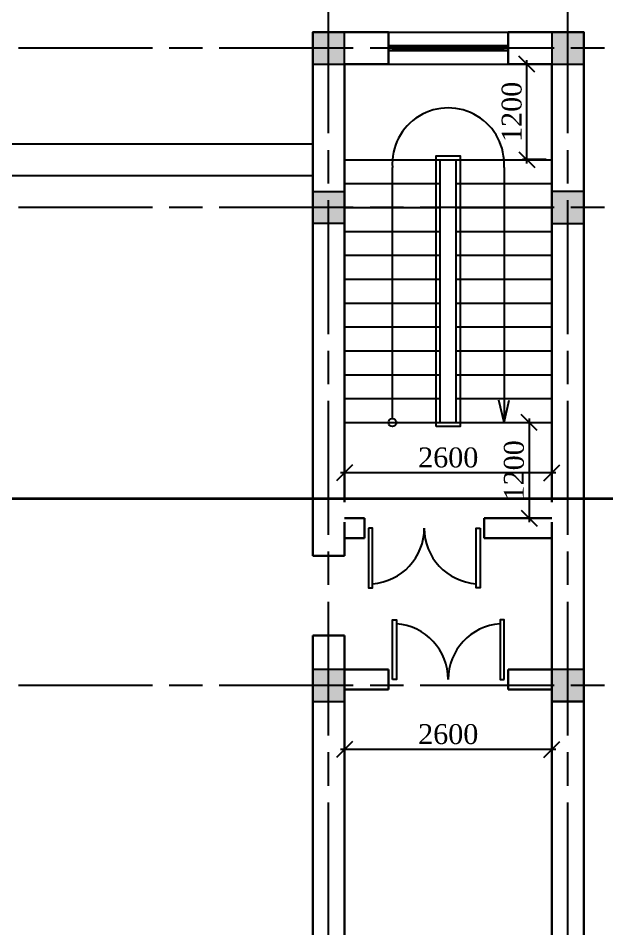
# Model space of a CAD drawing. Header units: inches. Extents: x 2870606 to 3671143, y -733551 to -473558.
# Drawn here: x 3573051 to 3580432, y -509478 to -498047 of the extents above; entities that cross this region are included whole.
import ezdxf

# ---------------------------------------------------------------- set-up
doc = ezdxf.new("R2010")
doc.units = ezdxf.units.IN
doc.header["$MEASUREMENT"] = 0
doc.linetypes.add('ACAD_ISO08W100', pattern=[36, 24, -3, 6, -3])
doc.layers.add('A_Windows', color=160, linetype='Continuous')
doc.styles.add('J~stule', font='dutch.ttf')
doc.linetypes.add('FENCELINE1', pattern='A,0.25,-0.1,[133,ltypeshp.shx,S=0.1,R=0,X=-0.1,Y=0],-0.1,1', length=1.45)
doc.dimstyles.new('J~style', dxfattribs={"dimscale": 100, "dimtxt": 2.5, "dimasz": 2, "dimexe": 0.55, "dimexo": 0.725, "dimtad": 1, "dimdec": 0, "dimdsep": 46, "dimtxsty": 'J~stule', "dimblk": 'OBLIQUE', "dimcen": 2, "dimdle": 0.5, "dimadec": 0, "dimazin": 0, "dimtfac": 1, "dimtdec": 0, "dimtmove": 0, "dimatfit": 3, "dimfxl": 1, "dimarcsym": 0})

# ---------------------------------------------------------------- blocks, each defined once
blk = doc.blocks.new('_Oblique')
at = {"color": 0, "linetype": 'ByBlock', "lineweight": -2}
blk.add_line((-0.5, -0.5), (0.5, 0.5), dxfattribs=at)
blk = doc.blocks.new('*D832')
at = {"color": 0, "lineweight": -2, "transparency": 16777216}
for p, q in [((3577144, -507032), (3577144, -507281)), ((3579744, -507032), (3579744, -507281)), ((3579794, -507226), (3577094, -507226))]:
    blk.add_line(p, q, dxfattribs=at)
at = {"layer": 'Defpoints', "color": 0, "lineweight": 35, "transparency": 16777216}
for p in [(3577144, -506960), (3579744, -506960, 18), (3577144, -507226)]:
    blk.add_point(p, dxfattribs=at)
at = {"color": 0, "lineweight": -2, "transparency": 16777216, "xscale": 200, "yscale": 200, "zscale": 200, "rotation": 180}
blk.add_blockref('_Oblique', (3577144, -507226), dxfattribs=at)
at = {"color": 0, "lineweight": -2, "transparency": 16777216, "xscale": 200, "yscale": 200, "zscale": 200}
blk.add_blockref('_Oblique', (3579744, -507226), dxfattribs=at)
at = {"color": 0, "transparency": 16777216, "insert": (3578444, -507036), "char_height": 250, "attachment_point": 5, "style": 'J~stule'}
blk.add_mtext('2600', dxfattribs=at)
blk = doc.blocks.new('*U65')
at = {"color": 7, "lineweight": 30}
for points in [[(0, 60), (60, 60), (60, 0), (0, 0)], [(1500, 60), (1440, 60), (1440, 0), (1500, 0)]]:
    blk.add_lwpolyline(points, close=True, dxfattribs=at)
at = {"color": 4, "lineweight": 25}
for points in [[(60, 60), (1440, 60), (1440, 0), (60, 0)], [(60, 35), (1440, 35), (1440, 25), (60, 25)]]:
    blk.add_lwpolyline(points, close=True, dxfattribs=at)
blk = doc.blocks.new('*D850')
at = {"color": 0, "lineweight": -2, "transparency": 16777216}
for p, q in [((3577144, -503481), (3577144, -503808)), ((3579744, -503481), (3579744, -503808)), ((3579794, -503753), (3577094, -503753))]:
    blk.add_line(p, q, dxfattribs=at)
at = {"layer": 'Defpoints', "color": 0, "lineweight": 35, "transparency": 16777216}
for p in [(3577144, -503408), (3579744, -503408), (3577144, -503753)]:
    blk.add_point(p, dxfattribs=at)
at = {"color": 0, "lineweight": -2, "transparency": 16777216, "xscale": 200, "yscale": 200, "zscale": 200, "rotation": 180}
blk.add_blockref('_Oblique', (3577144, -503753), dxfattribs=at)
at = {"color": 0, "lineweight": -2, "transparency": 16777216, "xscale": 200, "yscale": 200, "zscale": 200}
blk.add_blockref('_Oblique', (3579744, -503753), dxfattribs=at)
at = {"color": 0, "transparency": 16777216, "insert": (3578444, -503563), "char_height": 250, "attachment_point": 5, "style": 'J~stule'}
blk.add_mtext('2600', dxfattribs=at)
blk = doc.blocks.new('*D851')
at = {"color": 0, "lineweight": -2, "transparency": 16777216}
for p, q in [((3579445, -503123), (3579515, -503123)), ((3579460, -503073), (3579460, -504373)), ((3579445, -504323), (3579515, -504323))]:
    blk.add_line(p, q, dxfattribs=at)
at = {"layer": 'Defpoints', "color": 0, "lineweight": 35, "transparency": 16777216}
for p in [(3579372, -503123), (3579372, -504323), (3579460, -504323)]:
    blk.add_point(p, dxfattribs=at)
at = {"color": 0, "lineweight": -2, "transparency": 16777216, "xscale": 200, "yscale": 200, "zscale": 200}
for p, rotation in [((3579460, -503123), 90), ((3579460, -504323), 270)]:
    blk.add_blockref('_Oblique', p, dxfattribs=dict(at, rotation=rotation))
at = {"color": 0, "transparency": 16777216, "insert": (3579269, -503723), "char_height": 250, "attachment_point": 5, "rotation": 90, "style": 'J~stule'}
blk.add_mtext('1200', dxfattribs=at)
blk = doc.blocks.new('*D852')
at = {"color": 0, "lineweight": -2, "transparency": 16777216}
for p, q in [((3579431, -499873), (3579431, -498573)), ((3579671, -498623), (3579376, -498623)), ((3579671, -499823), (3579376, -499823))]:
    blk.add_line(p, q, dxfattribs=at)
at = {"layer": 'Defpoints', "color": 0, "lineweight": 35, "transparency": 16777216}
for p in [(3579431, -498623), (3579744, -498623), (3579744, -499823)]:
    blk.add_point(p, dxfattribs=at)
at = {"color": 0, "lineweight": -2, "transparency": 16777216, "xscale": 200, "yscale": 200, "zscale": 200}
for p, rotation in [((3579431, -498623), 90), ((3579431, -499823), 270)]:
    blk.add_blockref('_Oblique', p, dxfattribs=dict(at, rotation=rotation))
at = {"color": 0, "transparency": 16777216, "insert": (3579241, -499223), "char_height": 250, "attachment_point": 5, "rotation": 90, "style": 'J~stule'}
blk.add_mtext('1200', dxfattribs=at)

msp = doc.modelspace()

# ---------------------------------------------------------------- hatches: boundary and pattern name
h = msp.add_hatch(color=256)
h.dxf.hatch_style = 1
h.paths.add_polyline_path([(3577143.68, -498623.13), (3577143.68, -498223.13), (3576743.68, -498223.13), (3576743.68, -498623.13)])
h = msp.add_hatch(color=256)
h.dxf.hatch_style = 1
h.paths.add_polyline_path([(3580143.68, -498623.13), (3580143.68, -498223.13), (3579743.68, -498223.13), (3579743.68, -498623.13)])
h = msp.add_hatch(color=256)
h.dxf.hatch_style = 1
h.paths.add_polyline_path([(3577143.68, -500223.13), (3577143.68, -500623.13), (3576743.68, -500623.13), (3576743.68, -500223.13)])
h = msp.add_hatch(color=256)
h.dxf.hatch_style = 1
h.paths.add_polyline_path([(3580143.68, -500623.13), (3580143.68, -500223.13), (3579743.68, -500223.13), (3579743.68, -500623.13)])
h = msp.add_hatch(color=256)
h.dxf.hatch_style = 1
h.paths.add_polyline_path([(3577143.68, -506623.13), (3577143.68, -506223.13), (3576743.68, -506223.13), (3576743.68, -506623.13)])
h = msp.add_hatch(color=256)
h.dxf.hatch_style = 1
h.paths.add_polyline_path([(3580143.68, -506623.13), (3580143.68, -506223.13), (3579743.68, -506223.13), (3579743.68, -506623.13)])

# ---------------------------------------------------------------- linework, layer by layer
at = {"color": 252, "linetype": 'ACAD_ISO08W100', "ltscale": 70}
for p, q in [((3576943.68, -524692.02), (3576943.68, -496403.85)), ((3579943.68, -524692.02), (3579943.68, -496403.85)), ((3587332.87, -498423.13), (3525281.82, -498423.13)), ((3587332.87, -500423.13), (3525281.82, -500423.13)), ((3587332.87, -506423.13), (3525281.82, -506423.13))]:
    msp.add_line(p, q, dxfattribs=at)
at = {"lineweight": 30}
for p, q in [((3577693.68, -498223.13), (3577693.68, -498623.13)), ((3579193.68, -498223.13), (3579193.68, -498623.13)), ((3579193.68, -498223.13), (3580143.68, -498223.13)), ((3580143.68, -498223.13), (3580143.68, -506623.13)), ((3577693.68, -498623.13), (3577143.68, -498623.13)), ((3577143.68, -498623.13), (3577143.68, -504123.13)), ((3579193.68, -498623.13), (3579743.68, -498623.13)), ((3579743.68, -504123.13), (3579743.68, -498623.13)), ((3577143.68, -504323.13), (3577393.68, -504323.13)), ((3577393.68, -504323.13), (3577393.68, -504573.13)), ((3578893.68, -504323.13), (3579743.68, -504323.13)), ((3578893.68, -504323.13), (3578893.68, -504573.13)), ((3579743.68, -504373.13, 79.99), (3579743.68, -506623.13)), ((3577143.68, -504573.13, -112.85), (3577393.68, -504573.13, -82.57)), ((3578893.68, -504573.13), (3579743.68, -504573.13, 30.28)), ((3576743.68, -504798.13), (3577143.68, -504798.13)), ((3576743.68, -505798.13), (3577143.68, -505798.13)), ((3577143.68, -506223.13), (3577693.68, -506223.13)), ((3577693.68, -506223.13), (3577693.68, -506473.13)), ((3579193.68, -506223.13), (3579743.68, -506223.13)), ((3579193.68, -506223.13), (3579193.68, -506473.13)), ((3577143.68, -506473.13, -112.85), (3577693.68, -506473.13, -82.57)), ((3579193.68, -506473.13), (3579743.68, -506473.13, 30.28)), ((3579743.68, -506623.13), (3579743.68, -512623.13)), ((3580143.68, -506623.13), (3579743.68, -506623.13)), ((3580143.68, -506623.13), (3580143.68, -512623.13))]:
    msp.add_line(p, q, dxfattribs=at)
for p, q in [((3577693.68, -498223.13), (3579193.68, -498223.13)), ((3577693.68, -498623.13), (3579193.68, -498623.13)), ((3571743.68, -499623.13), (3576743.68, -499623.13)), ((3577143.68, -499823.13), (3579743.68, -499823.13)), ((3578343.68, -503123.13), (3578343.68, -499823.13)), ((3578543.68, -503123.13), (3578543.68, -499823.13)), ((3577743.68, -503073.13), (3577743.68, -499923.13)), ((3579143.68, -499923.13), (3579143.68, -503123.13)), ((3572143.68, -500023.13), (3576743.68, -500023.13)), ((3577143.68, -500123.13), (3578343.68, -500123.13)), ((3578543.68, -500123.13), (3579743.68, -500123.13)), ((3577143.68, -500423.13), (3578343.68, -500423.13)), ((3578543.68, -500423.13), (3579743.68, -500423.13)), ((3577143.68, -500723.13), (3578343.68, -500723.13)), ((3578543.68, -500723.13), (3579743.68, -500723.13)), ((3577143.68, -501023.13), (3578343.68, -501023.13)), ((3578543.68, -501023.13), (3579743.68, -501023.13)), ((3577143.68, -501323.13), (3578343.68, -501323.13)), ((3578543.68, -501323.13), (3579743.68, -501323.13)), ((3577143.68, -501623.13), (3578343.68, -501623.13)), ((3578543.68, -501623.13), (3579743.68, -501623.13)), ((3577143.68, -501923.13), (3578343.68, -501923.13)), ((3578543.68, -501923.13), (3579743.68, -501923.13)), ((3577143.68, -502223.13), (3578343.68, -502223.13)), ((3578543.68, -502223.13), (3579743.68, -502223.13)), ((3577143.68, -502523.13), (3578343.68, -502523.13)), ((3578543.68, -502523.13), (3579743.68, -502523.13)), ((3577143.68, -502823.13), (3578343.68, -502823.13)), ((3578543.68, -502823.13), (3579743.68, -502823.13)), ((3579143.68, -503123.13), (3579077.7, -502843.96)), ((3579143.68, -503123.13), (3579209.67, -502843.96)), ((3577143.68, -503123.13), (3579743.68, -503123.13))]:
    msp.add_line(p, q)
at = {"color": 1, "lineweight": 35}
msp.add_line((3520694.52, -504076.79), (3590497.88, -504076.79), dxfattribs=at)
at = {"lineweight": 30}
for points in [[(3577693.68, -498223.13), (3576743.68, -498223.13), (3576743.68, -504798.13)], [(3577143.68, -504373.13), (3577143.68, -504798.13)], [(3576743.68, -505798.13), (3576743.68, -512623.13)], [(3577143.68, -505798.13), (3577143.68, -512223.13)]]:
    msp.add_lwpolyline(points, dxfattribs=at)
for points in [[(3576743.68, -498223.13), (3576743.68, -498623.13), (3577143.68, -498623.13), (3577143.68, -498223.13)], [(3579743.68, -498223.13), (3579743.68, -498623.13), (3580143.68, -498623.13), (3580143.68, -498223.13)], [(3576743.68, -500623.13), (3576743.68, -500223.13), (3577143.68, -500223.13), (3577143.68, -500623.13)], [(3579743.68, -500223.13), (3579743.68, -500623.13), (3580143.68, -500623.13), (3580143.68, -500223.13)], [(3577443.68, -504448.13), (3577443.68, -505198.13), (3577493.68, -505198.13), (3577493.68, -504448.13)], [(3578843.68, -504448.13), (3578843.68, -505198.13), (3578793.68, -505198.13), (3578793.68, -504448.13)], [(3577743.68, -506348.13), (3577743.68, -505598.13), (3577793.68, -505598.13), (3577793.68, -506348.13)], [(3579143.68, -506348.13), (3579143.68, -505598.13), (3579093.68, -505598.13), (3579093.68, -506348.13)], [(3576743.68, -506223.13), (3576743.68, -506623.13), (3577143.68, -506623.13), (3577143.68, -506223.13)], [(3579743.68, -506223.13), (3579743.68, -506623.13), (3580143.68, -506623.13), (3580143.68, -506223.13)]]:
    msp.add_lwpolyline(points, close=True)
at = {"linetype": 'FENCELINE1', "ltscale": 200}
msp.add_lwpolyline([(3578293.68, -503173.13), (3578293.68, -499773.13), (3578593.68, -499773.13), (3578593.68, -503173.13)], close=True, dxfattribs=at)
at = {"lineweight": 30}
msp.add_lwpolyline([(3577143.68, -508303.13), (3577143.68, -508303.13)], close=True, dxfattribs=at)
msp.add_circle((3577743.68, -503123.13), 50)
for centre, radius, start, end in [((3578443.68, -499874.8), 701.67, 356.050132, 183.949868), ((3577443.68, -504448.13), 700, 274.096044, 0), ((3578843.68, -504448.13), 700, 180, 265.903956), ((3577743.68, -506348.13), 700, 0, 85.903956), ((3579143.68, -506348.13), 700, 94.096044, 180)]:
    msp.add_arc(centre, radius, start, end)

# ---------------------------------------------------------------- block references
at = {"layer": 'A_Windows', "color": 5, "lineweight": 30, "xscale": -1, "rotation": 359.9999846070635}
msp.add_blockref('*U65', (3579193.68, -498453.13), dxfattribs=at)

# ---------------------------------------------------------------- dimensions: what is measured, and where the dimension line sits
for base, p1, p2, picture, middle in [((3579431.43, -498623.13), (3579743.68, -499823.13), (3579743.68, -498623.13), '*D852', (3579240.55, -499223.13)), ((3579460.13, -504323.13), (3579372.41, -503123.13), (3579372.41, -504323.13), '*D851', (3579269.25, -503723.13))]:
    dim = msp.add_linear_dim(base=base, p1=p1, p2=p2, angle=90, dimstyle='J~style', override={"dimdec": 1, "dimtdec": 1})
    dim.commit()
    dim.dimension.update_dxf_attribs({"geometry": picture, "text_midpoint": middle})
dim = msp.add_linear_dim(base=(3577143.68, -503753.08), p1=(3579743.68, -503408.5), p2=(3577143.68, -503408.5), dimstyle='J~style', override={"dimdec": 1, "dimtdec": 1})
dim.commit()
dim.dimension.update_dxf_attribs({"geometry": '*D850', "text_midpoint": (3578443.68, -503563.06)})
dim = msp.add_linear_dim(base=(3577143.68, -507226.17), p1=(3579743.68, -506959.66, 18.13), p2=(3577143.68, -506959.66), dimstyle='J~style', override={"dimdec": 1, "dimtdec": 1})
dim.commit()
dim.dimension.update_dxf_attribs({"geometry": '*D832', "text_midpoint": (3578443.68, -507226.17), "dimtype": 160})

doc.saveas('drawing.dxf')
